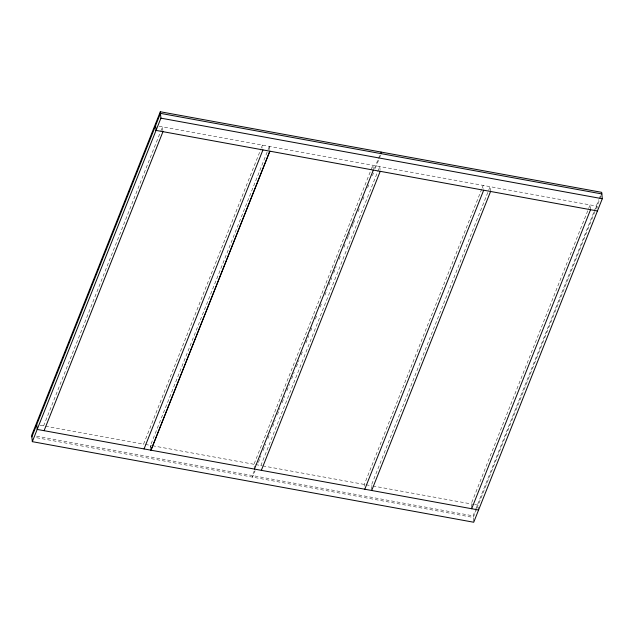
<?xml version="1.0" encoding="UTF-8"?>
<svg xmlns="http://www.w3.org/2000/svg" width="634" height="634" viewBox="0 0 634 634"><rect width="100%" height="100%" fill="white"/><g stroke="black" fill="none" stroke-linecap="round" stroke-linejoin="round"><path stroke-width="0.48" stroke-dasharray="3.17 2.38" d="M43.619 425.882L160.307 132.379M160.671 131.46L162.502 126.863L162.97 131.658M143.585 444.133L261.01 148.792M261.374 147.873L262.468 145.107L262.753 147.991M150.86 449.229L150.488 445.393L269.402 146.375M254.226 470.959L252.395 475.548L252.554 477.148L255.114 470.721M374.432 168.596L378.086 159.403M378.458 158.484L379.917 154.807M258.403 462.448L260.954 456.012M263.15 450.497L265.709 444.062M267.897 438.554L270.456 432.119M272.652 426.603L275.204 420.168M277.399 414.66L279.959 408.225M282.146 402.709L284.706 396.274M286.901 390.758L289.461 384.331M291.648 378.815L294.208 372.38M296.403 366.864L298.955 360.437M301.15 354.921L302.973 350.325M305.897 342.97L308.821 335.616M310.652 331.027L312.475 326.431M315.399 319.076L317.23 314.48M320.146 307.125L321.977 302.537M324.901 295.182L327.089 289.667M328.919 285.07L331.844 277.724M333.666 273.127L336.226 266.692M339.15 259.338L340.973 254.741M343.897 247.395L345.728 242.798M347.186 239.121L348.288 236.363M348.652 235.444L350.475 230.847M351.941 227.17L353.035 224.412M353.4 223.493L355.23 218.904M358.147 211.55L359.248 208.792M362.902 199.599L363.995 196.841M367.649 187.656L368.742 184.898M372.404 175.705L373.497 172.947M375.32 168.351L381.169 153.65M260.851 465.578L379.75 166.52L380.21 171.354M481.721 189.122L364.304 484.463L364.677 488.307M482.086 188.203L483.187 185.445L483.473 188.322M473.63 521.275L473.091 515.838L475.286 510.322M475.651 509.403L594.034 211.637M594.399 210.718L598.789 199.694M599.154 198.775L600.612 195.098M476.538 509.165L473.249 517.439L35.75 437.571M476.903 508.246L601.5 194.86M159.055 126.229L596.966 206.169L597.339 210.012M40.172 425.255L44.515 426.048M45.489 426.222L143.902 444.188M145.313 444.442L151.7 445.615M152.453 445.742L254.987 464.468M255.7 464.595L261.802 465.713M262.777 465.887L365.089 484.566M366.032 484.78L371.912 485.81M372.887 485.985L473.772 504.402M474.628 504.561L478.115 505.195L478.496 509.039M36.558 436.152L473.091 515.838M590.539 209.711L590.064 204.917L471.181 503.935L471.656 508.73M490.558 191.5L490.098 186.665L371.199 485.723L371.675 490.526M373.228 169.096L372.855 165.26L253.972 464.278L254.44 469.073M269.363 146.367L269.878 151.169M150.52 445.393L150.71 447.311"/><path stroke-width="0.95" d="M160.315 111.758L31.7 435.265L32.326 441.66L473.717 522.242L602.3 198.727L601.706 192.34L160.315 111.758L160.909 118.154L32.326 441.66M31.859 436.866L160.473 113.359L601.864 193.941M44.087 430.684L162.97 131.658M144.061 448.927L262.944 149.909M150.955 450.188L269.838 151.169L150.995 450.195M254.44 469.073L373.323 170.055M261.327 470.38L380.226 171.315M364.772 489.266L483.655 190.24M371.675 490.526L490.573 191.46M471.656 508.73L590.539 209.711M160.909 118.154L602.3 198.727M156.043 130.398L597.434 210.971M478.583 509.998L37.192 429.424L36.724 424.621M381.01 152.049L381.169 153.65M155.568 125.595L156.075 130.398"/></g></svg>
